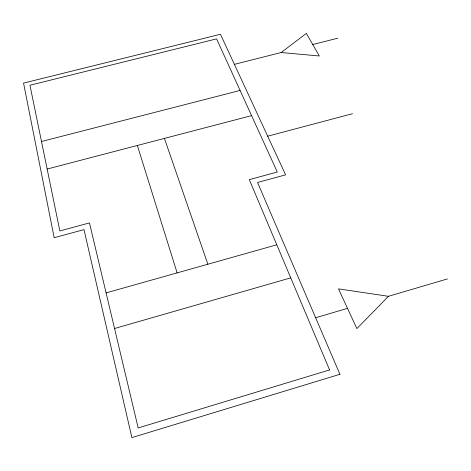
<?xml version="1.0" encoding="UTF-8"?>
<svg xmlns="http://www.w3.org/2000/svg" width="471" height="471" viewBox="0 0 471 471"><rect width="100%" height="100%" fill="white"/><g stroke="black" fill="none" stroke-linecap="round" stroke-linejoin="round"><path stroke-width="0.71" d="M388.451 296.3L356.894 328.599L338.478 288.87L388.451 296.3L447.45 278.92M281.169 52.522L306.362 33.4L319.338 55.99L281.169 52.522L234.393 64.356M315.641 317.748L347.51 308.358M114.553 328.511L290.748 277.866M106.093 292.903L276.795 244.796M267.699 136.19L352.508 113.711M47.153 169.042L251.573 115.625M41.495 141.5L240.098 90.444M312.756 44.533L337.801 38.198M164.42 138.403L207.864 264.219M137.355 145.474L177.125 272.886M339.927 374.292L131.886 437.6L83.985 229.618L54.171 237.72L23.55 83.096L220.457 34.283L285.62 174.853L257.549 182.477L339.927 374.292M329.582 369.929L138.18 427.956L89.466 222.918L59.852 230.937L29.95 85.239L216.583 38.875L277.295 172.045L249.3 179.622L329.582 369.929"/></g></svg>
